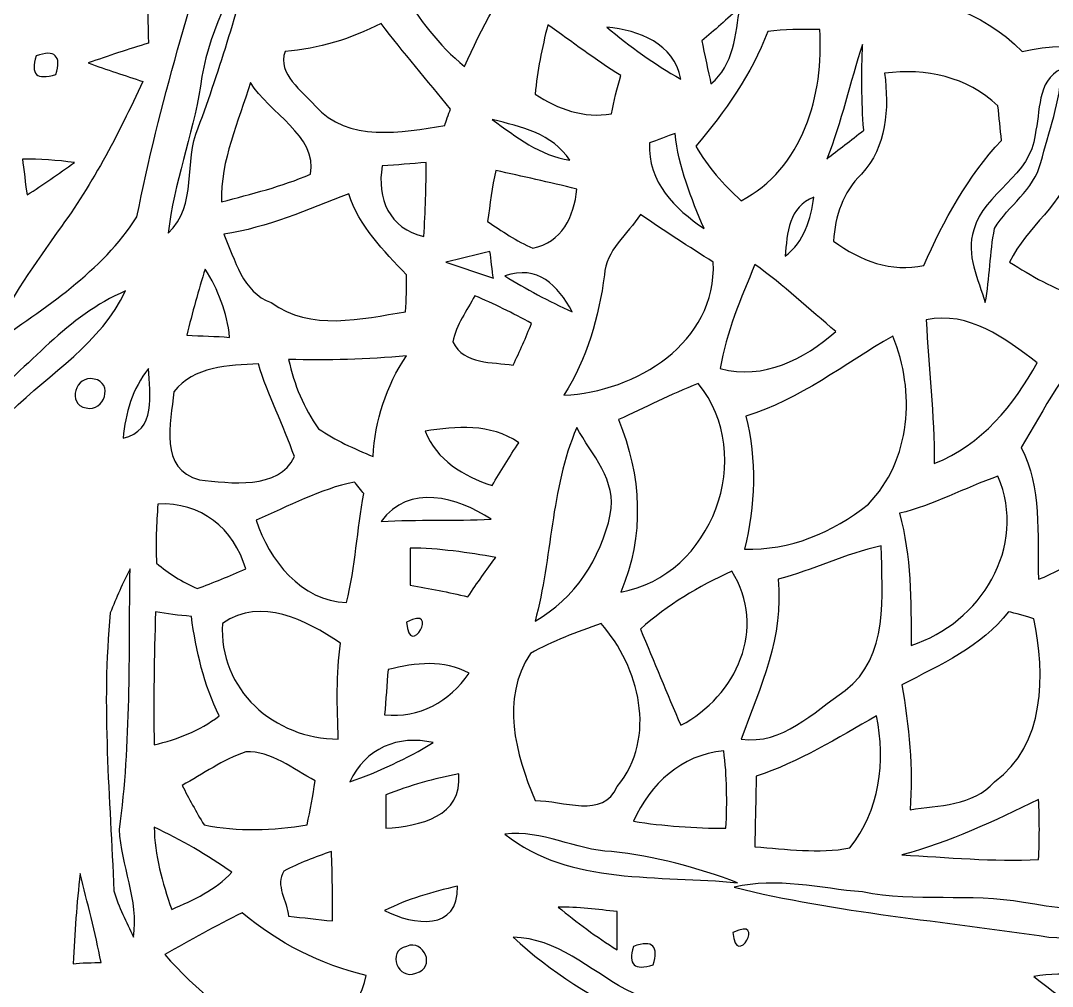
# Model space of a CAD drawing. Extents: x -110 to 93, y -182 to 230.
# Drawn here: x -45.53 to -15.32, y -105.21 to -76.96 of the extents above; entities that cross this region are included whole.
import ezdxf

# ---------------------------------------------------------------- set-up
doc = ezdxf.new("R2010")
doc.units = 0
doc.header["$MEASUREMENT"] = 0
doc.layers.add('LAAG_1', color=7, linetype='CONTINUOUS')

msp = doc.modelspace()

# ---------------------------------------------------------------- linework, layer by layer
at = {"layer": 'LAAG_1', "color": 250}
for points, knots in [([(6.4638, -48.1383), (7.9885, -47.9015), (9.6491, -48.3076), (11.1065, -47.5285), (11.1065, -47.5285), (12.6308, -48.1038), (14.1889, -48.9511), (15.8492, -48.3076), (15.8492, -48.3076), (16.8327, -49.0536), (17.7127, -50.1369), (19.0344, -50.2394), (19.0344, -50.2394), (19.6444, -51.9331), (20.8638, -53.3565), (22.6596, -53.7631), (22.6596, -53.7631), (23.3379, -54.7108), (23.982, -55.6944), (24.964, -56.3717), (24.964, -56.3717), (24.998, -57.1513), (24.8961, -57.9981), (25.0995, -58.7778), (25.0995, -58.7778), (25.4384, -59.4214), (25.9806, -59.9295), (26.3193, -60.5736), (26.3193, -60.5736), (25.9465, -61.3863), (25.6753, -62.2674), (25.5397, -63.1485), (25.5397, -63.1485), (24.8963, -63.8603), (24.0493, -64.4026), (23.4724, -65.1475), (23.4724, -65.1475), (23.2024, -65.9608), (23.3709, -66.8078), (23.2696, -67.6552), (23.2696, -67.6552), (22.8971, -68.1974), (22.2194, -68.4342), (21.7449, -68.9082), (21.7449, -68.9082), (20.9658, -69.4168), (20.8302, -70.4328), (20.4915, -71.2809), (20.4915, -71.2809), (18.5933, -71.6522), (16.5947, -72.5343), (15.7473, -74.4314), (15.7473, -74.4314), (14.6298, -74.567), (13.4098, -74.7704), (12.6306, -75.651), (12.6306, -75.651), (12.0208, -76.4642), (10.9363, -76.0244), (10.0895, -76.0917), (10.0895, -76.0917), (8.9031, -76.1595), (8.157, -77.2102), (7.3107, -77.8875), (7.3107, -77.8875), (6.4638, -78.1585), (5.5485, -77.6164), (4.668, -77.8202), (4.668, -77.8202), (3.8212, -77.8875), (3.2789, -78.9377), (2.3973, -78.7679), (2.3973, -78.7679), (1.0419, -78.5315), (-0.3126, -78.5315), (-1.6679, -78.7013), (-1.6679, -78.7013), (-2.312, -78.9718), (-2.888, -79.3785), (-3.5322, -79.616), (-3.5322, -79.616), (-4.3448, -79.4805), (-5.0904, -79.0739), (-5.9378, -79.0401), (-5.9378, -79.0401), (-7.8352, -79.1069), (-9.631, -78.0902), (-11.5625, -78.4975), (-11.5625, -78.4975), (-13.019, -77.786), (-14.6457, -77.5149), (-16.2043, -77.8543), (-16.2043, -77.8543), (-17.3902, -76.6681), (-19.0162, -76.1595), (-20.6432, -76.0917), (-20.6432, -76.0917), (-21.6936, -75.3808), (-22.9131, -75.0757), (-24.0314, -74.5329), (-24.0314, -74.5329), (-23.6247, -73.5846), (-22.7094, -72.941), (-22.2689, -71.9922), (-22.2689, -71.9922), (-21.9303, -70.9419), (-20.9138, -70.3315), (-20.5073, -69.3153), (-20.5073, -69.3153), (-19.9985, -68.1638), (-18.6772, -67.7225), (-18.1019, -66.6386), (-18.1019, -66.6386), (-17.6613, -66.0286), (-17.7632, -65.0803), (-16.9836, -64.673), (-16.9836, -64.673), (-15.6279, -63.7921), (-14.3743, -62.5721), (-14.0355, -60.8782), (-14.0355, -60.8782), (-12.8835, -60.0314), (-11.6294, -59.2518), (-10.8169, -58.0324), (-10.8169, -58.0324), (-9.0551, -57.3551), (-8.3774, -55.457), (-6.7506, -54.6095), (-6.7506, -54.6095), (-5.8028, -54.1355), (-5.2595, -53.2546), (-4.9207, -52.3056), (-4.9207, -52.3056), (-3.7012, -52.0352), (-2.6505, -51.3233), (-1.7022, -50.5111), (-1.7022, -50.5111), (-1.1935, -50.0355), (-0.4481, -50.1711), (0.1619, -50.0355), (0.1619, -50.0355), (1.0419, -49.9005), (1.6524, -49.2228), (2.3301, -48.7815), (2.3301, -48.7815), (3.7192, -48.6458), (5.2444, -49.0536), (6.4638, -48.1385), (6.4638, -48.1385), (6.4638, -48.1385), (6.4638, -48.1383), (6.4638, -48.1383)], [0, 0, 0, 0, 0.0263158, 0.0263158, 0.0263158, 0.0263158, 0.0526316, 0.0526316, 0.0526316, 0.0526316, 0.0789474, 0.0789474, 0.0789474, 0.0789474, 0.1052632, 0.1052632, 0.1052632, 0.1052632, 0.1315789, 0.1315789, 0.1315789, 0.1315789, 0.1578947, 0.1578947, 0.1578947, 0.1578947, 0.1842105, 0.1842105, 0.1842105, 0.1842105, 0.2105263, 0.2105263, 0.2105263, 0.2105263, 0.2368421, 0.2368421, 0.2368421, 0.2368421, 0.2631579, 0.2631579, 0.2631579, 0.2631579, 0.2894737, 0.2894737, 0.2894737, 0.2894737, 0.3157895, 0.3157895, 0.3157895, 0.3157895, 0.3421053, 0.3421053, 0.3421053, 0.3421053, 0.3684211, 0.3684211, 0.3684211, 0.3684211, 0.3947368, 0.3947368, 0.3947368, 0.3947368, 0.4210526, 0.4210526, 0.4210526, 0.4210526, 0.4473684, 0.4473684, 0.4473684, 0.4473684, 0.4736842, 0.4736842, 0.4736842, 0.4736842, 0.5, 0.5, 0.5, 0.5, 0.5263158, 0.5263158, 0.5263158, 0.5263158, 0.5526316, 0.5526316, 0.5526316, 0.5526316, 0.5789474, 0.5789474, 0.5789474, 0.5789474, 0.6052632, 0.6052632, 0.6052632, 0.6052632, 0.6315789, 0.6315789, 0.6315789, 0.6315789, 0.6578947, 0.6578947, 0.6578947, 0.6578947, 0.6842105, 0.6842105, 0.6842105, 0.6842105, 0.7105263, 0.7105263, 0.7105263, 0.7105263, 0.7368421, 0.7368421, 0.7368421, 0.7368421, 0.7631579, 0.7631579, 0.7631579, 0.7631579, 0.7894737, 0.7894737, 0.7894737, 0.7894737, 0.8157895, 0.8157895, 0.8157895, 0.8157895, 0.8421053, 0.8421053, 0.8421053, 0.8421053, 0.8684211, 0.8684211, 0.8684211, 0.8684211, 0.8947368, 0.8947368, 0.8947368, 0.8947368, 0.9210526, 0.9210526, 0.9210526, 0.9210526, 0.9473684, 0.9473684, 0.9473684, 0.9473684, 0.9736842, 0.9736842, 0.9736842, 0.9736842, 1, 1, 1, 1]), ([(-41.481, -74.1946), (-40.8713, -73.686), (-40.2272, -73.2804), (-39.516, -72.9746), (-39.516, -72.9746), (-40.4643, -76.1931), (-41.481, -79.4115), (-42.1249, -82.6989), (-42.1249, -82.6989), (-43.1417, -84.2919), (-44.8355, -85.3757), (-46.3602, -86.4265), (-46.3602, -86.4265), (-46.0216, -85.2407), (-45.2084, -84.2577), (-44.5304, -83.2417), (-44.5304, -83.2417), (-43.4803, -81.8519), (-42.667, -80.2931), (-41.9557, -78.7343), (-41.9557, -78.7343), (-42.4637, -78.5658), (-43.006, -78.3965), (-43.5481, -78.1922), (-43.5481, -78.1922), (-42.9717, -77.9894), (-42.3617, -77.786), (-41.7863, -77.6164), (-41.7863, -77.6164), (-41.8196, -76.4642), (-41.854, -75.2789), (-41.481, -74.1946), (-41.481, -74.1946), (-41.481, -74.1946), (-41.481, -74.1946), (-41.481, -74.1946)], [0, 0, 0, 0, 0.1111111, 0.1111111, 0.1111111, 0.1111111, 0.2222222, 0.2222222, 0.2222222, 0.2222222, 0.3333333, 0.3333333, 0.3333333, 0.3333333, 0.4444444, 0.4444444, 0.4444444, 0.4444444, 0.5555556, 0.5555556, 0.5555556, 0.5555556, 0.6666667, 0.6666667, 0.6666667, 0.6666667, 0.7777778, 0.7777778, 0.7777778, 0.7777778, 0.8888889, 0.8888889, 0.8888889, 0.8888889, 1, 1, 1, 1]), ([(-40.2616, -78.8705), (-40.0913, -77.3794), (-39.3125, -76.0581), (-38.7367, -74.7031), (-38.7367, -74.7031), (-39.1086, -76.5325), (-39.6855, -78.3277), (-40.3294, -80.0899), (-40.3294, -80.0899), (-40.7693, -81.0729), (-40.3294, -82.361), (-41.2099, -83.1733), (-41.2099, -83.1733), (-41.0404, -81.717), (-40.4983, -80.3273), (-40.2616, -78.8705), (-40.2616, -78.8705), (-40.2616, -78.8705), (-40.2616, -78.8705), (-40.2616, -78.8705)], [0, 0, 0, 0, 0.2, 0.2, 0.2, 0.2, 0.4, 0.4, 0.4, 0.4, 0.6, 0.6, 0.6, 0.6, 0.8, 0.8, 0.8, 0.8, 1, 1, 1, 1]), ([(-34.3655, -76.0581), (-33.2471, -75.3808), (-31.9937, -75.0757), (-30.7063, -75.0757), (-30.7063, -75.0757), (-31.4512, -76.0917), (-32.0276, -77.1761), (-32.5357, -78.2941), (-32.5357, -78.2941), (-33.2814, -77.6841), (-33.8911, -76.9044), (-34.3655, -76.0581), (-34.3655, -76.0581), (-34.3655, -76.0581), (-34.3655, -76.0581), (-34.3655, -76.0581)], [0, 0, 0, 0, 0.25, 0.25, 0.25, 0.25, 0.5, 0.5, 0.5, 0.5, 0.75, 0.75, 0.75, 0.75, 1, 1, 1, 1]), ([(-25.5895, -77.5485), (-25.2171, -77.2438), (-24.8446, -76.9044), (-24.4716, -76.5661), (-24.4716, -76.5661), (-24.6068, -77.3462), (-24.6414, -78.2605), (-25.3184, -78.8022), (-25.3184, -78.8022), (-25.3863, -78.4975), (-25.5221, -77.8875), (-25.5895, -77.5485), (-25.5895, -77.5485), (-25.5895, -77.5485), (-25.5895, -77.5485), (-25.5895, -77.5485)], [0, 0, 0, 0, 0.25, 0.25, 0.25, 0.25, 0.5, 0.5, 0.5, 0.5, 0.75, 0.75, 0.75, 0.75, 1, 1, 1, 1]), ([(-37.7876, -77.8543), (-36.8054, -77.786), (-35.8566, -77.4808), (-34.9752, -77.0411), (-34.9752, -77.0411), (-34.3313, -77.8875), (-33.62, -78.7013), (-32.9426, -79.5477), (-32.9426, -79.5477), (-33.01, -79.6837), (-33.0775, -79.9212), (-33.1119, -80.022), (-33.1119, -80.022), (-34.3655, -80.2259), (-35.9579, -80.5312), (-36.907, -79.4458), (-36.907, -79.4458), (-37.2795, -79.0054), (-38.0251, -78.5315), (-37.7876, -77.8543), (-37.7876, -77.8543), (-37.7876, -77.8543), (-37.7876, -77.8543), (-37.7876, -77.8543)], [0, 0, 0, 0, 0.1666667, 0.1666667, 0.1666667, 0.1666667, 0.3333333, 0.3333333, 0.3333333, 0.3333333, 0.5, 0.5, 0.5, 0.5, 0.6666667, 0.6666667, 0.6666667, 0.6666667, 0.8333333, 0.8333333, 0.8333333, 0.8333333, 1, 1, 1, 1]), ([(-30.0966, -77.0741), (-29.3846, -77.5821), (-28.7069, -78.0902), (-27.9617, -78.5658), (-27.9617, -78.5658), (-28.0633, -78.9377), (-28.1652, -79.3112), (-28.2331, -79.6837), (-28.2331, -79.6837), (-29.046, -79.8197), (-29.7916, -79.5477), (-30.4688, -79.1069), (-30.4688, -79.1069), (-30.4013, -78.4296), (-30.2657, -77.7524), (-30.0966, -77.0742), (-30.0966, -77.0742), (-30.0966, -77.0742), (-30.0966, -77.0741), (-30.0966, -77.0741)], [0, 0, 0, 0, 0.2, 0.2, 0.2, 0.2, 0.4, 0.4, 0.4, 0.4, 0.6, 0.6, 0.6, 0.6, 0.8, 0.8, 0.8, 0.8, 1, 1, 1, 1]), ([(-28.3683, -77.1424), (-27.4192, -77.2438), (-26.4032, -77.6164), (-26.1998, -78.6671), (-26.1998, -78.6671), (-26.9787, -78.2262), (-27.6903, -77.7183), (-28.3683, -77.1425), (-28.3683, -77.1425), (-28.3683, -77.1425), (-28.3683, -77.1424), (-28.3683, -77.1424)], [0, 0, 0, 0, 0.3333333, 0.3333333, 0.3333333, 0.3333333, 0.6666667, 0.6666667, 0.6666667, 0.6666667, 1, 1, 1, 1]), ([(-23.6585, -77.2781), (-23.1839, -77.2102), (-22.6761, -77.2102), (-22.134, -77.2102), (-22.134, -77.2102), (-21.9986, -79.1069), (-22.642, -81.3097), (-24.4374, -82.2244), (-24.4374, -82.2244), (-24.9462, -81.751), (-25.4199, -81.2425), (-25.7588, -80.6326), (-25.7588, -80.6326), (-24.9121, -79.616), (-24.133, -78.5315), (-23.6585, -77.2781), (-23.6585, -77.2781), (-23.6585, -77.2781), (-23.6585, -77.2781), (-23.6585, -77.2781)], [0, 0, 0, 0, 0.2, 0.2, 0.2, 0.2, 0.4, 0.4, 0.4, 0.4, 0.6, 0.6, 0.6, 0.6, 0.8, 0.8, 0.8, 0.8, 1, 1, 1, 1]), ([(-45.0727, -77.9894), (-44.5302, -77.786), (-44.327, -77.9894), (-44.4966, -78.5315), (-44.4966, -78.5315), (-45.0727, -78.7012), (-45.242, -78.5315), (-45.0727, -77.9894), (-45.0727, -77.9894), (-45.0727, -77.9894), (-45.0727, -77.9894), (-45.0727, -77.9894)], [0, 0, 0, 0, 0.3333333, 0.3333333, 0.3333333, 0.3333333, 0.6666667, 0.6666667, 0.6666667, 0.6666667, 1, 1, 1, 1]), ([(-21.9303, -81.005), (-21.4899, -79.9212), (-21.2529, -78.7679), (-20.8799, -77.6505), (-20.8799, -77.6505), (-20.9136, -78.4639), (-20.9138, -79.3112), (-20.8459, -80.1576), (-20.8459, -80.1576), (-21.2186, -80.4629), (-21.5918, -80.7339), (-21.9303, -81.005), (-21.9303, -81.005), (-21.9303, -81.005), (-21.9303, -81.005), (-21.9303, -81.005)], [0, 0, 0, 0, 0.25, 0.25, 0.25, 0.25, 0.5, 0.5, 0.5, 0.5, 0.75, 0.75, 0.75, 0.75, 1, 1, 1, 1]), ([(-20.2363, -78.4975), (-19.0162, -78.3277), (-17.8306, -78.5999), (-16.9159, -79.4458), (-16.9159, -79.4458), (-16.8817, -79.7852), (-16.8478, -80.1239), (-16.8141, -80.4629), (-16.8141, -80.4629), (-17.7967, -81.5131), (-18.508, -82.8008), (-19.0846, -84.1221), (-19.0846, -84.1221), (-20.0329, -84.3254), (-20.9476, -83.9866), (-21.727, -83.4102), (-21.727, -83.4102), (-21.6936, -82.6646), (-21.4561, -81.9869), (-20.9138, -81.4453), (-20.9138, -81.4453), (-20.1684, -80.6661), (-20.101, -79.5135), (-20.2363, -78.4975), (-20.2363, -78.4975), (-20.2363, -78.4975), (-20.2363, -78.4975), (-20.2363, -78.4975)], [0, 0, 0, 0, 0.1428571, 0.1428571, 0.1428571, 0.1428571, 0.2857143, 0.2857143, 0.2857143, 0.2857143, 0.4285714, 0.4285714, 0.4285714, 0.4285714, 0.5714286, 0.5714286, 0.5714286, 0.5714286, 0.7142857, 0.7142857, 0.7142857, 0.7142857, 0.8571429, 0.8571429, 0.8571429, 0.8571429, 1, 1, 1, 1]), ([(-15.8314, -80.2931), (-15.6623, -79.616), (-15.7974, -78.7343), (-15.0526, -78.3624), (-15.0526, -78.3624), (-15.0859, -79.3112), (-15.4248, -80.2259), (-15.6623, -81.1069), (-15.6623, -81.1069), (-15.8655, -81.9202), (-16.6106, -82.361), (-17.0172, -83.0383), (-17.0172, -83.0383), (-17.1526, -83.7496), (-17.1526, -84.4951), (-17.2886, -85.2064), (-17.2886, -85.2064), (-17.4914, -84.5281), (-17.8642, -83.817), (-17.6272, -83.0724), (-17.6272, -83.0724), (-17.3222, -81.9869), (-15.9331, -81.4789), (-15.8314, -80.2931), (-15.8314, -80.2931), (-15.8314, -80.2931), (-15.8314, -80.2931), (-15.8314, -80.2931)], [0, 0, 0, 0, 0.1428571, 0.1428571, 0.1428571, 0.1428571, 0.2857143, 0.2857143, 0.2857143, 0.2857143, 0.4285714, 0.4285714, 0.4285714, 0.4285714, 0.5714286, 0.5714286, 0.5714286, 0.5714286, 0.7142857, 0.7142857, 0.7142857, 0.7142857, 0.8571429, 0.8571429, 0.8571429, 0.8571429, 1, 1, 1, 1]), ([(-39.6512, -82.2591), (-39.6855, -81.0391), (-39.143, -79.9212), (-38.8041, -78.7679), (-38.8041, -78.7679), (-38.2622, -79.6495), (-36.839, -80.3273), (-37.0424, -81.4453), (-37.0424, -81.4453), (-37.8892, -81.8183), (-38.77, -82.0216), (-39.6514, -82.2591), (-39.6514, -82.2591), (-39.6514, -82.2591), (-39.6512, -82.2591), (-39.6512, -82.2591)], [0, 0, 0, 0, 0.25, 0.25, 0.25, 0.25, 0.5, 0.5, 0.5, 0.5, 0.75, 0.75, 0.75, 0.75, 1, 1, 1, 1]), ([(-14.1712, -79.3784), (-13.3236, -79.3784), (-12.748, -79.8871), (-12.2736, -80.4971), (-12.2736, -80.4971), (-12.9851, -82.0553), (-14.4426, -83.2068), (-14.5777, -85.0368), (-14.5777, -85.0368), (-15.2893, -84.8004), (-15.9331, -84.4268), (-16.577, -84.0202), (-16.577, -84.0202), (-16.0686, -82.9704), (-14.984, -82.3263), (-14.7132, -81.1748), (-14.7132, -81.1748), (-14.5434, -80.5642), (-14.3743, -79.9884), (-14.1712, -79.3785), (-14.1712, -79.3785), (-14.1712, -79.3785), (-14.1712, -79.3784), (-14.1712, -79.3784)], [0, 0, 0, 0, 0.1666667, 0.1666667, 0.1666667, 0.1666667, 0.3333333, 0.3333333, 0.3333333, 0.3333333, 0.5, 0.5, 0.5, 0.5, 0.6666667, 0.6666667, 0.6666667, 0.6666667, 0.8333333, 0.8333333, 0.8333333, 0.8333333, 1, 1, 1, 1]), ([(-31.7226, -79.8529), (-30.8759, -80.0556), (-29.9607, -80.2595), (-29.4529, -81.0393), (-29.4529, -81.0393), (-30.3336, -80.9031), (-31.011, -80.3614), (-31.7226, -79.8529), (-31.7226, -79.8529), (-31.7226, -79.8529), (-31.7226, -79.8529), (-31.7226, -79.8529)], [0, 0, 0, 0, 0.3333333, 0.3333333, 0.3333333, 0.3333333, 0.6666667, 0.6666667, 0.6666667, 0.6666667, 1, 1, 1, 1]), ([(-27.1142, -80.5312), (-26.9115, -80.4629), (-26.5728, -80.3273), (-26.369, -80.2595), (-26.369, -80.2595), (-26.2675, -81.2425), (-25.8948, -82.1572), (-25.5221, -83.0383), (-25.5221, -83.0383), (-26.369, -82.4625), (-27.1825, -81.6829), (-27.1142, -80.5312), (-27.1142, -80.5312), (-27.1142, -80.5312), (-27.1142, -80.5312), (-27.1142, -80.5312)], [0, 0, 0, 0, 0.25, 0.25, 0.25, 0.25, 0.5, 0.5, 0.5, 0.5, 0.75, 0.75, 0.75, 0.75, 1, 1, 1, 1]), ([(-45.4795, -81.005), (-44.9708, -81.005), (-44.463, -81.0393), (-43.9551, -81.1069), (-43.9551, -81.1069), (-44.4286, -81.4453), (-44.8688, -81.751), (-45.3436, -82.0553), (-45.3436, -82.0553), (-45.3777, -81.784), (-45.4455, -81.2761), (-45.4795, -81.005), (-45.4795, -81.005), (-45.4795, -81.005), (-45.4795, -81.005), (-45.4795, -81.005)], [0, 0, 0, 0, 0.25, 0.25, 0.25, 0.25, 0.5, 0.5, 0.5, 0.5, 0.75, 0.75, 0.75, 0.75, 1, 1, 1, 1]), ([(-34.9416, -81.2084), (-34.5014, -81.1746), (-34.0947, -81.1412), (-33.6539, -81.1069), (-33.6539, -81.1069), (-33.6539, -81.8183), (-33.688, -82.5297), (-33.7217, -83.2753), (-33.7217, -83.2753), (-34.7382, -83.0383), (-35.1112, -82.1572), (-34.9416, -81.2084), (-34.9416, -81.2084), (-34.9416, -81.2084), (-34.9416, -81.2084), (-34.9416, -81.2084)], [0, 0, 0, 0, 0.25, 0.25, 0.25, 0.25, 0.5, 0.5, 0.5, 0.5, 0.75, 0.75, 0.75, 0.75, 1, 1, 1, 1]), ([(-31.6213, -81.3433), (-30.8415, -81.5131), (-30.0626, -81.6829), (-29.2494, -81.8856), (-29.2494, -81.8856), (-29.3166, -82.6989), (-29.6896, -83.4444), (-30.5365, -83.614), (-30.5365, -83.614), (-31.011, -83.4102), (-31.4512, -83.1055), (-31.8581, -82.8344), (-31.8581, -82.8344), (-31.7906, -82.3263), (-31.7226, -81.8183), (-31.6213, -81.3433), (-31.6213, -81.3433), (-31.6213, -81.3433), (-31.6213, -81.3433), (-31.6213, -81.3433)], [0, 0, 0, 0, 0.2, 0.2, 0.2, 0.2, 0.4, 0.4, 0.4, 0.4, 0.6, 0.6, 0.6, 0.6, 0.8, 0.8, 0.8, 0.8, 1, 1, 1, 1]), ([(-39.5836, -83.2068), (-38.2959, -83.004), (-37.144, -82.4955), (-35.9243, -82.0216), (-35.9243, -82.0216), (-35.619, -82.9704), (-34.9077, -83.6824), (-34.2297, -84.3938), (-34.2297, -84.3938), (-34.2297, -84.7656), (-34.2297, -85.1051), (-34.2639, -85.4775), (-34.2639, -85.4775), (-35.5513, -85.6809), (-37.0424, -86.0528), (-38.1939, -85.2064), (-38.1939, -85.2064), (-39.0416, -84.9022), (-39.2449, -83.9524), (-39.5836, -83.2068), (-39.5836, -83.2068), (-39.5836, -83.2068), (-39.5836, -83.2068), (-39.5836, -83.2068)], [0, 0, 0, 0, 0.1666667, 0.1666667, 0.1666667, 0.1666667, 0.3333333, 0.3333333, 0.3333333, 0.3333333, 0.5, 0.5, 0.5, 0.5, 0.6666667, 0.6666667, 0.6666667, 0.6666667, 0.8333333, 0.8333333, 0.8333333, 0.8333333, 1, 1, 1, 1]), ([(-23.1503, -83.851), (-23.0821, -83.1732), (-23.0487, -82.3942), (-22.3033, -82.1231), (-22.3033, -82.1231), (-22.405, -82.7667), (-22.5742, -83.4102), (-23.1503, -83.851), (-23.1503, -83.851), (-23.1503, -83.851), (-23.1503, -83.851), (-23.1503, -83.851)], [0, 0, 0, 0, 0.3333333, 0.3333333, 0.3333333, 0.3333333, 0.6666667, 0.6666667, 0.6666667, 0.6666667, 1, 1, 1, 1]), ([(-27.3858, -82.631), (-26.6737, -83.1055), (-25.9625, -83.5804), (-25.2511, -84.0202), (-25.2511, -84.0202), (-25.1491, -86.3922), (-27.5212, -87.8155), (-29.6219, -87.9169), (-29.6219, -87.9169), (-28.9441, -86.8331), (-28.6053, -85.6468), (-28.4363, -84.3938), (-28.4363, -84.3938), (-28.4019, -83.6824), (-27.7586, -83.2068), (-27.3858, -82.631), (-27.3858, -82.631), (-27.3858, -82.631), (-27.3858, -82.631), (-27.3858, -82.631)], [0, 0, 0, 0, 0.2, 0.2, 0.2, 0.2, 0.4, 0.4, 0.4, 0.4, 0.6, 0.6, 0.6, 0.6, 0.8, 0.8, 0.8, 0.8, 1, 1, 1, 1]), ([(-33.0775, -84.0202), (-32.6373, -83.9187), (-32.231, -83.817), (-31.7907, -83.716), (-31.7907, -83.716), (-31.7565, -83.9187), (-31.7226, -84.2919), (-31.689, -84.4951), (-31.689, -84.4951), (-32.1637, -84.3254), (-32.604, -84.19), (-33.0775, -84.0202), (-33.0775, -84.0202), (-33.0775, -84.0202), (-33.0775, -84.0202), (-33.0775, -84.0202)], [0, 0, 0, 0, 0.25, 0.25, 0.25, 0.25, 0.5, 0.5, 0.5, 0.5, 0.75, 0.75, 0.75, 0.75, 1, 1, 1, 1]), ([(-40.6679, -86.1558), (-40.4983, -85.5118), (-40.3294, -84.8334), (-40.1257, -84.2236), (-40.1257, -84.2236), (-39.7527, -84.8334), (-39.4816, -85.4775), (-39.4139, -86.2231), (-39.4139, -86.2231), (-39.8202, -86.189), (-40.2272, -86.189), (-40.668, -86.1558), (-40.668, -86.1558), (-40.668, -86.1558), (-40.6679, -86.1558), (-40.6679, -86.1558)], [0, 0, 0, 0, 0.25, 0.25, 0.25, 0.25, 0.5, 0.5, 0.5, 0.5, 0.75, 0.75, 0.75, 0.75, 1, 1, 1, 1]), ([(-31.3496, -84.4268), (-30.4013, -84.0879), (-29.7916, -84.6979), (-29.3846, -85.4775), (-29.3846, -85.4775), (-30.0626, -85.1724), (-30.7399, -84.8004), (-31.3496, -84.4268), (-31.3496, -84.4268), (-31.3496, -84.4268), (-31.3496, -84.4268), (-31.3496, -84.4268)], [0, 0, 0, 0, 0.3333333, 0.3333333, 0.3333333, 0.3333333, 0.6666667, 0.6666667, 0.6666667, 0.6666667, 1, 1, 1, 1]), ([(-25.0477, -87.1378), (-24.8784, -86.0869), (-24.4374, -85.0709), (-24.0314, -84.0879), (-24.0314, -84.0879), (-23.1839, -84.6979), (-22.4383, -85.4098), (-21.6592, -86.0528), (-21.6592, -86.0528), (-22.6083, -86.8673), (-23.76, -87.4772), (-25.0477, -87.1378), (-25.0477, -87.1378), (-25.0477, -87.1378), (-25.0477, -87.1378), (-25.0477, -87.1378)], [0, 0, 0, 0, 0.25, 0.25, 0.25, 0.25, 0.5, 0.5, 0.5, 0.5, 0.75, 0.75, 0.75, 0.75, 1, 1, 1, 1]), ([(-46.699, -88.1885), (-45.2762, -87.1041), (-44.1575, -85.5794), (-42.4637, -84.867), (-42.4637, -84.867), (-43.1753, -86.3922), (-44.6664, -87.2733), (-45.8179, -88.3919), (-45.8179, -88.3919), (-47.5122, -89.8482), (-49.4439, -91.1696), (-51.7138, -91.3398), (-51.7138, -91.3398), (-51.1716, -90.4583), (-50.528, -89.6791), (-49.8844, -88.8321), (-49.8844, -88.8321), (-48.7999, -89.7468), (-47.6476, -88.7985), (-46.699, -88.1886), (-46.699, -88.1886), (-46.699, -88.1886), (-46.699, -88.1885), (-46.699, -88.1885)], [0, 0, 0, 0, 0.1666667, 0.1666667, 0.1666667, 0.1666667, 0.3333333, 0.3333333, 0.3333333, 0.3333333, 0.5, 0.5, 0.5, 0.5, 0.6666667, 0.6666667, 0.6666667, 0.6666667, 0.8333333, 0.8333333, 0.8333333, 0.8333333, 1, 1, 1, 1]), ([(-32.2308, -85.0037), (-31.689, -85.2407), (-31.1126, -85.5118), (-30.5707, -85.8164), (-30.5707, -85.8164), (-30.7399, -86.2231), (-30.909, -86.6292), (-31.1126, -87.0365), (-31.1126, -87.0365), (-31.7226, -86.935), (-32.5357, -87.0365), (-32.8746, -86.3581), (-32.8746, -86.3581), (-32.7734, -85.8501), (-32.4678, -85.4434), (-32.231, -85.0037), (-32.231, -85.0037), (-32.231, -85.0037), (-32.2308, -85.0037), (-32.2308, -85.0037)], [0, 0, 0, 0, 0.2, 0.2, 0.2, 0.2, 0.4, 0.4, 0.4, 0.4, 0.6, 0.6, 0.6, 0.6, 0.8, 0.8, 0.8, 0.8, 1, 1, 1, 1]), ([(-19.0162, -85.7145), (-17.7632, -85.4434), (-16.7125, -86.2573), (-15.7638, -86.9675), (-15.7638, -86.9675), (-16.4411, -88.1885), (-17.3902, -89.3744), (-18.7791, -89.9166), (-18.7791, -89.9166), (-18.7791, -88.4932), (-18.9485, -87.1041), (-19.0162, -85.7145), (-19.0162, -85.7145), (-19.0162, -85.7145), (-19.0162, -85.7145), (-19.0162, -85.7145)], [0, 0, 0, 0, 0.25, 0.25, 0.25, 0.25, 0.5, 0.5, 0.5, 0.5, 0.75, 0.75, 0.75, 0.75, 1, 1, 1, 1]), ([(-24.3026, -88.5269), (-22.7094, -88.0525), (-21.4223, -87.0022), (-19.9985, -86.189), (-19.9985, -86.189), (-19.3212, -87.8155), (-19.4569, -89.8151), (-20.7109, -91.1023), (-20.7109, -91.1023), (-21.7608, -91.9492), (-23.015, -92.4573), (-24.3365, -92.4241), (-24.3365, -92.4241), (-24.0312, -91.1364), (-23.9638, -89.8151), (-24.3026, -88.5269), (-24.3026, -88.5269), (-24.3026, -88.5269), (-24.3026, -88.5269), (-24.3026, -88.5269)], [0, 0, 0, 0, 0.2, 0.2, 0.2, 0.2, 0.4, 0.4, 0.4, 0.4, 0.6, 0.6, 0.6, 0.6, 0.8, 0.8, 0.8, 0.8, 1, 1, 1, 1]), ([(-16.2381, -89.4421), (-15.5264, -88.3235), (-15.0182, -87.0695), (-13.8997, -86.2909), (-13.8997, -86.2909), (-13.1543, -87.0022), (-12.2736, -87.8833), (-12.4095, -89.0355), (-12.4095, -89.0355), (-12.6124, -90.8989), (-13.968, -92.6269), (-15.7298, -93.3041), (-15.7298, -93.3041), (-15.7638, -91.9828), (-15.6279, -90.6274), (-16.2381, -89.4421), (-16.2381, -89.4421), (-16.2381, -89.4421), (-16.2381, -89.4421), (-16.2381, -89.4421)], [0, 0, 0, 0, 0.2, 0.2, 0.2, 0.2, 0.4, 0.4, 0.4, 0.4, 0.6, 0.6, 0.6, 0.6, 0.8, 0.8, 0.8, 0.8, 1, 1, 1, 1]), ([(-37.6862, -86.8673), (-36.534, -86.9008), (-35.3821, -86.8673), (-34.2297, -86.7654), (-34.2297, -86.7654), (-34.8398, -87.6458), (-35.1448, -88.6625), (-35.213, -89.7132), (-35.213, -89.7132), (-35.7545, -89.4762), (-36.3308, -89.2382), (-36.8054, -88.8999), (-36.8054, -88.8999), (-37.2456, -88.2899), (-37.5167, -87.6118), (-37.6862, -86.8673), (-37.6862, -86.8673), (-37.6862, -86.8673), (-37.6862, -86.8673), (-37.6862, -86.8673)], [0, 0, 0, 0, 0.2, 0.2, 0.2, 0.2, 0.4, 0.4, 0.4, 0.4, 0.6, 0.6, 0.6, 0.6, 0.8, 0.8, 0.8, 0.8, 1, 1, 1, 1]), ([(-42.5312, -89.1705), (-42.4637, -88.4595), (-42.2604, -87.7135), (-41.7863, -87.1378), (-41.7863, -87.1378), (-41.752, -87.8833), (-41.5488, -88.9672), (-42.5312, -89.1705), (-42.5312, -89.1705), (-42.5312, -89.1705), (-42.5312, -89.1705), (-42.5312, -89.1705)], [0, 0, 0, 0, 0.3333333, 0.3333333, 0.3333333, 0.3333333, 0.6666667, 0.6666667, 0.6666667, 0.6666667, 1, 1, 1, 1]), ([(-41.0404, -87.8155), (-40.4643, -87.0695), (-39.448, -87.0365), (-38.5669, -87.0022), (-38.5669, -87.0022), (-38.2959, -87.9169), (-37.8217, -88.7985), (-37.5167, -89.7132), (-37.5167, -89.7132), (-37.9572, -90.6956), (-39.4139, -90.4919), (-40.2952, -90.3909), (-40.2952, -90.3909), (-41.481, -90.0857), (-41.1423, -88.7303), (-41.0404, -87.8155), (-41.0404, -87.8155), (-41.0404, -87.8155), (-41.0404, -87.8155), (-41.0404, -87.8155)], [0, 0, 0, 0, 0.2, 0.2, 0.2, 0.2, 0.4, 0.4, 0.4, 0.4, 0.6, 0.6, 0.6, 0.6, 0.8, 0.8, 0.8, 0.8, 1, 1, 1, 1]), ([(-43.3784, -87.4431), (-42.8023, -87.5444), (-43.0734, -88.425), (-43.6157, -88.2899), (-43.6157, -88.2899), (-44.1916, -88.1885), (-43.9205, -87.3069), (-43.3784, -87.4431), (-43.3784, -87.4431), (-43.3784, -87.4431), (-43.3784, -87.4431), (-43.3784, -87.4431)], [0, 0, 0, 0, 0.3333333, 0.3333333, 0.3333333, 0.3333333, 0.6666667, 0.6666667, 0.6666667, 0.6666667, 1, 1, 1, 1]), ([(-28.0289, -88.6282), (-27.2502, -88.2899), (-26.5045, -87.8833), (-25.691, -87.5786), (-25.691, -87.5786), (-23.9638, -89.6791), (-25.2851, -93.2033), (-27.9617, -93.6777), (-27.9617, -93.6777), (-27.2502, -92.0511), (-27.3517, -90.2549), (-28.0289, -88.6282), (-28.0289, -88.6282), (-28.0289, -88.6282), (-28.0289, -88.6282), (-28.0289, -88.6282)], [0, 0, 0, 0, 0.25, 0.25, 0.25, 0.25, 0.5, 0.5, 0.5, 0.5, 0.75, 0.75, 0.75, 0.75, 1, 1, 1, 1]), ([(-33.688, -88.9672), (-32.7734, -88.8321), (-31.7907, -88.7303), (-30.9433, -89.3066), (-30.9433, -89.3066), (-31.2145, -89.7132), (-31.4857, -90.1529), (-31.7226, -90.5602), (-31.7226, -90.5602), (-32.5694, -90.2885), (-33.3489, -89.8151), (-33.688, -88.9672), (-33.688, -88.9672), (-33.688, -88.9672), (-33.688, -88.9672), (-33.688, -88.9672)], [0, 0, 0, 0, 0.25, 0.25, 0.25, 0.25, 0.5, 0.5, 0.5, 0.5, 0.75, 0.75, 0.75, 0.75, 1, 1, 1, 1]), ([(-29.2494, -88.8657), (-28.8089, -89.6449), (-28.0633, -90.4245), (-28.2667, -91.407), (-28.2667, -91.407), (-28.5375, -92.6952), (-29.3166, -93.881), (-30.4688, -94.5246), (-30.4688, -94.5246), (-29.9607, -92.6611), (-30.0282, -90.6957), (-29.2494, -88.8657), (-29.2494, -88.8657), (-29.2494, -88.8657), (-29.2494, -88.8657), (-29.2494, -88.8657)], [0, 0, 0, 0, 0.25, 0.25, 0.25, 0.25, 0.5, 0.5, 0.5, 0.5, 0.75, 0.75, 0.75, 0.75, 1, 1, 1, 1]), ([(-19.7957, -91.3728), (-18.8132, -91.1364), (-17.8983, -90.6274), (-16.9159, -90.2885), (-16.9159, -90.2885), (-16.0347, -92.3564), (-17.4238, -94.5924), (-19.4569, -95.2359), (-19.4569, -95.2359), (-19.4568, -93.9482), (-19.4569, -92.6269), (-19.7957, -91.3729), (-19.7957, -91.3729), (-19.7957, -91.3729), (-19.7957, -91.3728), (-19.7957, -91.3728)], [0, 0, 0, 0, 0.25, 0.25, 0.25, 0.25, 0.5, 0.5, 0.5, 0.5, 0.75, 0.75, 0.75, 0.75, 1, 1, 1, 1]), ([(-38.6348, -91.5762), (-37.6862, -91.1694), (-36.7712, -90.6615), (-35.7547, -90.4583), (-35.7547, -90.4583), (-35.6868, -90.5259), (-35.5513, -90.7298), (-35.4841, -90.797), (-35.4841, -90.797), (-35.6868, -91.8473), (-35.7209, -92.9316), (-35.9918, -93.9824), (-35.9918, -93.9824), (-37.3133, -93.9482), (-38.2622, -92.7279), (-38.6348, -91.5762), (-38.6348, -91.5762), (-38.6348, -91.5762), (-38.6348, -91.5762), (-38.6348, -91.5762)], [0, 0, 0, 0, 0.2, 0.2, 0.2, 0.2, 0.4, 0.4, 0.4, 0.4, 0.6, 0.6, 0.6, 0.6, 0.8, 0.8, 0.8, 0.8, 1, 1, 1, 1]), ([(-34.9752, -91.6103), (-34.1621, -90.4917), (-32.7389, -90.8989), (-31.7565, -91.5426), (-31.7565, -91.5426), (-32.8408, -91.6103), (-33.8911, -91.5426), (-34.9752, -91.6104), (-34.9752, -91.6104), (-34.9752, -91.6104), (-34.9752, -91.6103), (-34.9752, -91.6103)], [0, 0, 0, 0, 0.3333333, 0.3333333, 0.3333333, 0.3333333, 0.6666667, 0.6666667, 0.6666667, 0.6666667, 1, 1, 1, 1]), ([(-41.5146, -91.1023), (-40.2616, -91.0345), (-39.2789, -91.8132), (-38.9398, -92.9994), (-38.9398, -92.9994), (-39.4138, -93.2033), (-39.8886, -93.4056), (-40.363, -93.5758), (-40.363, -93.5758), (-40.8034, -93.3718), (-41.2099, -93.135), (-41.5488, -92.8298), (-41.5488, -92.8298), (-41.5829, -92.2545), (-41.5488, -91.6781), (-41.5146, -91.1023), (-41.5146, -91.1023), (-41.5146, -91.1023), (-41.5146, -91.1023), (-41.5146, -91.1023)], [0, 0, 0, 0, 0.2, 0.2, 0.2, 0.2, 0.4, 0.4, 0.4, 0.4, 0.6, 0.6, 0.6, 0.6, 0.8, 0.8, 0.8, 0.8, 1, 1, 1, 1]), ([(-34.1285, -92.3894), (-33.2814, -92.3894), (-32.4339, -92.5251), (-31.6213, -92.6611), (-31.6213, -92.6611), (-31.8917, -93.0337), (-32.1637, -93.4056), (-32.4339, -93.8122), (-32.4339, -93.8122), (-33.01, -93.6777), (-33.5523, -93.5758), (-34.1285, -93.4739), (-34.1285, -93.4739), (-34.1285, -93.2033), (-34.1285, -92.6611), (-34.1285, -92.3896), (-34.1285, -92.3896), (-34.1285, -92.3896), (-34.1285, -92.3894), (-34.1285, -92.3894)], [0, 0, 0, 0, 0.2, 0.2, 0.2, 0.2, 0.4, 0.4, 0.4, 0.4, 0.6, 0.6, 0.6, 0.6, 0.8, 0.8, 0.8, 0.8, 1, 1, 1, 1]), ([(-23.3535, -93.3041), (-22.3372, -93.0337), (-21.3881, -92.5592), (-20.3379, -92.3222), (-20.3379, -92.3222), (-20.3039, -93.779), (-20.101, -95.5748), (-21.3881, -96.5574), (-21.3881, -96.5574), (-22.3372, -97.2008), (-23.2181, -98.1498), (-24.4374, -97.9806), (-24.4374, -97.9806), (-23.8619, -96.4559), (-23.1839, -94.9648), (-23.3535, -93.3041), (-23.3535, -93.3041), (-23.3535, -93.3041), (-23.3535, -93.3041), (-23.3535, -93.3041)], [0, 0, 0, 0, 0.2, 0.2, 0.2, 0.2, 0.4, 0.4, 0.4, 0.4, 0.6, 0.6, 0.6, 0.6, 0.8, 0.8, 0.8, 0.8, 1, 1, 1, 1]), ([(-42.9042, -94.2871), (-42.7346, -93.8463), (-42.5312, -93.4056), (-42.3281, -92.9994), (-42.3281, -92.9994), (-42.3617, -95.5412), (-42.2943, -98.0825), (-42.633, -100.6233), (-42.633, -100.6233), (-42.5994, -101.6729), (-42.0567, -102.6906), (-42.2265, -103.7744), (-42.2265, -103.7744), (-42.4293, -103.3336), (-42.667, -102.894), (-42.8023, -102.419), (-42.8023, -102.419), (-42.9042, -99.7086), (-43.1754, -96.9981), (-42.9042, -94.2871), (-42.9042, -94.2871), (-42.9042, -94.2871), (-42.9042, -94.2871), (-42.9042, -94.2871)], [0, 0, 0, 0, 0.1666667, 0.1666667, 0.1666667, 0.1666667, 0.3333333, 0.3333333, 0.3333333, 0.3333333, 0.5, 0.5, 0.5, 0.5, 0.6666667, 0.6666667, 0.6666667, 0.6666667, 0.8333333, 0.8333333, 0.8333333, 0.8333333, 1, 1, 1, 1]), ([(-27.3858, -94.7616), (-26.5728, -94.0497), (-25.691, -93.507), (-24.7083, -93.0677), (-24.7083, -93.0677), (-23.6585, -94.7269), (-24.5735, -96.7265), (-26.1998, -97.574), (-26.1998, -97.574), (-26.6063, -96.6591), (-26.9787, -95.7104), (-27.3858, -94.7616), (-27.3858, -94.7616), (-27.3858, -94.7616), (-27.3858, -94.7616), (-27.3858, -94.7616)], [0, 0, 0, 0, 0.25, 0.25, 0.25, 0.25, 0.5, 0.5, 0.5, 0.5, 0.75, 0.75, 0.75, 0.75, 1, 1, 1, 1]), ([(-39.6178, -94.5923), (-38.465, -93.8122), (-37.2112, -94.4905), (-36.1613, -95.1676), (-36.1613, -95.1676), (-36.2965, -96.0829), (-36.2629, -97.0317), (-36.2287, -97.9806), (-36.2287, -97.9806), (-38.0931, -97.9806), (-39.7527, -96.5238), (-39.6178, -94.5924), (-39.6178, -94.5924), (-39.6178, -94.5924), (-39.6178, -94.5923), (-39.6178, -94.5923)], [0, 0, 0, 0, 0.25, 0.25, 0.25, 0.25, 0.5, 0.5, 0.5, 0.5, 0.75, 0.75, 0.75, 0.75, 1, 1, 1, 1]), ([(-34.2297, -94.5582), (-33.2137, -94.0154), (-34.1621, -95.7104), (-34.2297, -94.5582), (-34.2297, -94.5582), (-34.2297, -94.5582), (-34.2297, -94.5582), (-34.2297, -94.5582)], [0, 0, 0, 0, 0.5, 0.5, 0.5, 0.5, 1, 1, 1, 1]), ([(-41.5829, -94.253), (-41.2443, -94.3218), (-40.9049, -94.355), (-40.5319, -94.3891), (-40.5319, -94.3891), (-40.3966, -95.4052), (-40.1596, -96.3876), (-39.7191, -97.3023), (-39.7191, -97.3023), (-40.2952, -97.743), (-40.9391, -97.9806), (-41.6168, -98.1498), (-41.6168, -98.1498), (-41.6504, -96.8625), (-41.6168, -95.5748), (-41.5829, -94.253)], [0, 0, 0, 0, 0.25, 0.25, 0.25, 0.25, 0.5, 0.5, 0.5, 0.5, 0.75, 0.75, 0.75, 0.75, 1, 1, 1, 1]), ([(-19.7282, -96.3876), (-18.6098, -95.8117), (-17.3902, -95.2691), (-16.6106, -94.253), (-16.6106, -94.253), (-16.4411, -94.2871), (-16.0688, -94.3891), (-15.8657, -94.4569), (-15.8657, -94.4569), (-15.5264, -96.0829), (-15.5264, -98.1498), (-17.0172, -99.2336), (-17.0172, -99.2336), (-17.6613, -99.9449), (-18.6439, -99.9119), (-19.4907, -100.0469), (-19.4907, -100.0469), (-19.3889, -98.8275), (-19.5249, -97.6076), (-19.7282, -96.3876), (-19.7282, -96.3876), (-19.7282, -96.3876), (-19.7282, -96.3876), (-19.7282, -96.3876)], [0, 0, 0, 0, 0.1666667, 0.1666667, 0.1666667, 0.1666667, 0.3333333, 0.3333333, 0.3333333, 0.3333333, 0.5, 0.5, 0.5, 0.5, 0.6666667, 0.6666667, 0.6666667, 0.6666667, 0.8333333, 0.8333333, 0.8333333, 0.8333333, 1, 1, 1, 1]), ([(-30.6046, -95.4729), (-29.9607, -95.1005), (-29.2494, -94.8629), (-28.5375, -94.5924), (-28.5375, -94.5924), (-27.4192, -95.8795), (-26.8774, -97.9123), (-28.0633, -99.3696), (-28.0633, -99.3696), (-28.4696, -100.3184), (-29.6554, -99.7758), (-30.4688, -99.7758), (-30.4688, -99.7758), (-31.045, -98.3872), (-31.4857, -96.8285), (-30.6046, -95.4729), (-30.6046, -95.4729), (-30.6046, -95.4729), (-30.6046, -95.4729), (-30.6046, -95.4729)], [0, 0, 0, 0, 0.2, 0.2, 0.2, 0.2, 0.4, 0.4, 0.4, 0.4, 0.6, 0.6, 0.6, 0.6, 0.8, 0.8, 0.8, 0.8, 1, 1, 1, 1]), ([(-34.7718, -95.9474), (-33.9587, -95.744), (-33.1461, -95.6431), (-32.4004, -96.0482), (-32.4004, -96.0482), (-32.9764, -96.8961), (-33.8573, -97.3706), (-34.8736, -97.2687), (-34.8736, -97.2687), (-34.8398, -96.8285), (-34.8064, -96.3876), (-34.7718, -95.9474), (-34.7718, -95.9474), (-34.7718, -95.9474), (-34.7718, -95.9474), (-34.7718, -95.9474)], [0, 0, 0, 0, 0.25, 0.25, 0.25, 0.25, 0.5, 0.5, 0.5, 0.5, 0.75, 0.75, 0.75, 0.75, 1, 1, 1, 1]), ([(-23.9971, -99.0645), (-22.7435, -98.6577), (-21.6259, -97.9464), (-20.4731, -97.3023), (-20.4731, -97.3023), (-20.2023, -98.6241), (-20.3715, -100.0816), (-21.2529, -101.1648), (-21.2529, -101.1648), (-22.1676, -101.3352), (-23.1164, -101.199), (-24.0314, -101.1312), (-24.0314, -101.1312), (-24.0312, -100.453), (-23.9971, -99.7758), (-23.9971, -99.0645), (-23.9971, -99.0645), (-23.9971, -99.0645), (-23.9971, -99.0645), (-23.9971, -99.0645)], [0, 0, 0, 0, 0.2, 0.2, 0.2, 0.2, 0.4, 0.4, 0.4, 0.4, 0.6, 0.6, 0.6, 0.6, 0.8, 0.8, 0.8, 0.8, 1, 1, 1, 1]), ([(-35.8904, -99.2335), (-35.4498, -98.2515), (-34.4671, -97.8445), (-33.4507, -98.0825), (-33.4507, -98.0825), (-34.2297, -98.5564), (-35.0435, -98.9288), (-35.8904, -99.2336), (-35.8904, -99.2336), (-35.8904, -99.2336), (-35.8904, -99.2335), (-35.8904, -99.2335)], [0, 0, 0, 0, 0.3333333, 0.3333333, 0.3333333, 0.3333333, 0.6666667, 0.6666667, 0.6666667, 0.6666667, 1, 1, 1, 1]), ([(-38.9398, -98.353), (-38.1939, -98.3194), (-37.5506, -98.8622), (-36.907, -99.2005), (-36.907, -99.2005), (-36.9745, -99.6413), (-37.0424, -100.0469), (-37.144, -100.4871), (-37.144, -100.4871), (-38.1264, -100.6569), (-39.1766, -100.6909), (-40.1596, -100.4871), (-40.1596, -100.4871), (-40.3966, -100.1152), (-40.6002, -99.7086), (-40.8036, -99.3356), (-40.8036, -99.3356), (-40.1933, -98.9971), (-39.6178, -98.59), (-38.9398, -98.353), (-38.9398, -98.353), (-38.9398, -98.353), (-38.9398, -98.353), (-38.9398, -98.353)], [0, 0, 0, 0, 0.1666667, 0.1666667, 0.1666667, 0.1666667, 0.3333333, 0.3333333, 0.3333333, 0.3333333, 0.5, 0.5, 0.5, 0.5, 0.6666667, 0.6666667, 0.6666667, 0.6666667, 0.8333333, 0.8333333, 0.8333333, 0.8333333, 1, 1, 1, 1]), ([(-27.5888, -100.3856), (-27.0806, -99.2672), (-26.1998, -98.4545), (-24.9464, -98.3194), (-24.9464, -98.3194), (-24.8446, -99.0645), (-24.8446, -99.81), (-24.8785, -100.589), (-24.8785, -100.589), (-25.7929, -100.589), (-26.7076, -100.5218), (-27.5888, -100.3858), (-27.5888, -100.3858), (-27.5888, -100.3858), (-27.5888, -100.3856), (-27.5888, -100.3856)], [0, 0, 0, 0, 0.25, 0.25, 0.25, 0.25, 0.5, 0.5, 0.5, 0.5, 0.75, 0.75, 0.75, 0.75, 1, 1, 1, 1]), ([(-34.8398, -99.6072), (-34.1285, -99.3356), (-33.4167, -99.1317), (-32.7053, -98.9971), (-32.7053, -98.9971), (-32.5694, -100.2507), (-33.8573, -100.5218), (-34.84, -100.589), (-34.84, -100.589), (-34.8398, -100.3184), (-34.84, -99.8436), (-34.84, -99.6072), (-34.84, -99.6072), (-34.84, -99.6072), (-34.8398, -99.6072), (-34.8398, -99.6072)], [0, 0, 0, 0, 0.25, 0.25, 0.25, 0.25, 0.5, 0.5, 0.5, 0.5, 0.75, 0.75, 0.75, 0.75, 1, 1, 1, 1]), ([(-19.7282, -101.3682), (-18.3385, -100.9956), (-17.0172, -100.3858), (-15.7298, -99.7426), (-15.7298, -99.7426), (-15.6959, -100.3184), (-15.6959, -100.9284), (-15.7298, -101.5043), (-15.7298, -101.5043), (-17.0508, -101.5725), (-18.4067, -101.4371), (-19.7282, -101.3682), (-19.7282, -101.3682), (-19.7282, -101.3682), (-19.7282, -101.3682), (-19.7282, -101.3682)], [0, 0, 0, 0, 0.25, 0.25, 0.25, 0.25, 0.5, 0.5, 0.5, 0.5, 0.75, 0.75, 0.75, 0.75, 1, 1, 1, 1]), ([(-41.6167, -100.556), (-40.8372, -100.9284), (-40.058, -101.3682), (-39.3467, -101.8773), (-39.3467, -101.8773), (-39.8202, -102.3853), (-40.4643, -102.6906), (-41.108, -102.9612), (-41.108, -102.9612), (-41.3793, -102.1831), (-41.6168, -101.3682), (-41.6168, -100.556), (-41.6168, -100.556), (-41.6168, -100.556), (-41.6167, -100.556), (-41.6167, -100.556)], [0, 0, 0, 0, 0.25, 0.25, 0.25, 0.25, 0.5, 0.5, 0.5, 0.5, 0.75, 0.75, 0.75, 0.75, 1, 1, 1, 1]), ([(-31.3496, -100.7593), (-30.2656, -100.6231), (-29.2833, -101.2331), (-28.2331, -101.2673), (-28.2331, -101.2673), (-26.9454, -101.4029), (-25.7254, -101.7418), (-24.5393, -102.1831), (-24.5393, -102.1831), (-26.8095, -101.9446), (-29.4529, -102.284), (-31.3496, -100.7593), (-31.3496, -100.7593), (-31.3496, -100.7593), (-31.3496, -100.7593), (-31.3496, -100.7593)], [0, 0, 0, 0, 0.25, 0.25, 0.25, 0.25, 0.5, 0.5, 0.5, 0.5, 0.75, 0.75, 0.75, 0.75, 1, 1, 1, 1]), ([(-37.8217, -101.8431), (-37.3815, -101.6061), (-36.907, -101.4371), (-36.4327, -101.2673), (-36.4327, -101.2673), (-36.3989, -101.911), (-36.3991, -102.6229), (-36.3991, -103.3006), (-36.3991, -103.3006), (-36.839, -103.2664), (-37.2456, -103.1987), (-37.6862, -103.1644), (-37.6862, -103.1644), (-37.7202, -102.7242), (-38.0931, -102.2503), (-37.8217, -101.8431), (-37.8217, -101.8431), (-37.8217, -101.8431), (-37.8217, -101.8431), (-37.8217, -101.8431)], [0, 0, 0, 0, 0.2, 0.2, 0.2, 0.2, 0.4, 0.4, 0.4, 0.4, 0.6, 0.6, 0.6, 0.6, 0.8, 0.8, 0.8, 0.8, 1, 1, 1, 1]), ([(-0.4479, -102.7583), (0.6359, -102.3853), (1.8215, -101.6729), (2.9065, -102.3853), (2.9065, -102.3853), (1.7875, -102.8255), (0.5679, -102.9612), (-0.6179, -103.0972), (-0.6179, -103.0972), (-5.497, -104.1138), (-10.4779, -104.0455), (-15.4248, -103.7744), (-15.4248, -103.7744), (-18.508, -103.3004), (-21.6259, -103.0625), (-24.6414, -102.317), (-24.6414, -102.317), (-23.3871, -102.0123), (-22.134, -102.3512), (-20.8799, -102.4527), (-20.8799, -102.4527), (-19.3212, -102.7583), (-17.7288, -102.4867), (-16.1701, -102.7584), (-16.1701, -102.7584), (-12.6463, -103.3678), (-9.0551, -103.1987), (-5.497, -103.0284), (-5.497, -103.0284), (-3.8031, -102.9948), (-2.143, -102.4527), (-0.4481, -102.7584), (-0.4481, -102.7584), (-0.4481, -102.7584), (-0.4479, -102.7583), (-0.4479, -102.7583)], [0, 0, 0, 0, 0.1111111, 0.1111111, 0.1111111, 0.1111111, 0.2222222, 0.2222222, 0.2222222, 0.2222222, 0.3333333, 0.3333333, 0.3333333, 0.3333333, 0.4444444, 0.4444444, 0.4444444, 0.4444444, 0.5555556, 0.5555556, 0.5555556, 0.5555556, 0.6666667, 0.6666667, 0.6666667, 0.6666667, 0.7777778, 0.7777778, 0.7777778, 0.7777778, 0.8888889, 0.8888889, 0.8888889, 0.8888889, 1, 1, 1, 1]), ([(-43.9884, -104.5536), (-43.9551, -103.6383), (-43.8867, -102.7925), (-43.785, -101.911), (-43.785, -101.911), (-43.5819, -102.7583), (-43.3443, -103.6384), (-43.1754, -104.52), (-43.1754, -104.52), (-43.3784, -104.52), (-43.785, -104.52), (-43.9884, -104.5536), (-43.9884, -104.5536), (-43.9884, -104.5536), (-43.9884, -104.5536), (-43.9884, -104.5536)], [0, 0, 0, 0, 0.25, 0.25, 0.25, 0.25, 0.5, 0.5, 0.5, 0.5, 0.75, 0.75, 0.75, 0.75, 1, 1, 1, 1]), ([(-34.8736, -102.9948), (-34.1964, -102.6563), (-33.4851, -102.4527), (-32.7389, -102.284), (-32.7389, -102.284), (-32.7053, -103.6047), (-34.0266, -103.4361), (-34.8736, -102.9948), (-34.8736, -102.9948), (-34.8736, -102.9948), (-34.8736, -102.9948), (-34.8736, -102.9948)], [0, 0, 0, 0, 0.3333333, 0.3333333, 0.3333333, 0.3333333, 0.6666667, 0.6666667, 0.6666667, 0.6666667, 1, 1, 1, 1]), ([(-29.7916, -102.8938), (-29.2152, -102.8938), (-28.6386, -102.9612), (-28.0633, -103.0284), (-28.0633, -103.0284), (-28.0633, -103.3004), (-28.0633, -103.8764), (-28.0633, -104.1474), (-28.0633, -104.1474), (-28.673, -103.7744), (-29.2494, -103.3336), (-29.7916, -102.894), (-29.7916, -102.894), (-29.7916, -102.894), (-29.7916, -102.8938), (-29.7916, -102.8938)], [0, 0, 0, 0, 0.25, 0.25, 0.25, 0.25, 0.5, 0.5, 0.5, 0.5, 0.75, 0.75, 0.75, 0.75, 1, 1, 1, 1]), ([(-41.3115, -104.2824), (-40.5663, -103.8764), (-39.8202, -103.4361), (-39.0417, -103.0625), (-39.0417, -103.0625), (-37.9912, -103.9442), (-36.7377, -104.5877), (-35.4161, -104.8924), (-35.4161, -104.8924), (-35.619, -106.0451), (-36.7377, -106.8243), (-37.9236, -106.6209), (-37.9236, -106.6209), (-39.3125, -106.3156), (-40.3966, -105.2996), (-41.3115, -104.2825), (-41.3115, -104.2825), (-41.3115, -104.2825), (-41.3115, -104.2824), (-41.3115, -104.2824)], [0, 0, 0, 0, 0.2, 0.2, 0.2, 0.2, 0.4, 0.4, 0.4, 0.4, 0.6, 0.6, 0.6, 0.6, 0.8, 0.8, 0.8, 0.8, 1, 1, 1, 1]), ([(-24.6751, -103.6383), (-23.6585, -103.1302), (-24.6068, -104.7574), (-24.6751, -103.6384), (-24.6751, -103.6384), (-24.6751, -103.6384), (-24.6751, -103.6383), (-24.6751, -103.6383)], [0, 0, 0, 0, 0.5, 0.5, 0.5, 0.5, 1, 1, 1, 1]), ([(-34.2297, -104.0455), (-33.7216, -103.808), (-33.3489, -104.6891), (-33.9589, -104.8253), (-33.9589, -104.8253), (-34.4671, -105.0621), (-34.84, -104.1817), (-34.2297, -104.0455), (-34.2297, -104.0455), (-34.2297, -104.0455), (-34.2297, -104.0455), (-34.2297, -104.0455)], [0, 0, 0, 0, 0.3333333, 0.3333333, 0.3333333, 0.3333333, 0.6666667, 0.6666667, 0.6666667, 0.6666667, 1, 1, 1, 1]), ([(-31.1126, -103.7744), (-29.8249, -103.808), (-28.8766, -104.7238), (-27.8262, -105.2996), (-27.8262, -105.2996), (-25.0477, -106.655), (-22.405, -108.2465), (-19.6266, -109.6367), (-19.6266, -109.6367), (-17.1185, -111.093), (-14.5777, -112.6517), (-12.3753, -114.5835), (-12.3753, -114.5835), (-9.9356, -116.278), (-7.6317, -118.2429), (-5.4287, -120.2419), (-5.4287, -120.2419), (-5.1921, -120.3092), (-4.7514, -120.3775), (-4.5487, -120.4111), (-4.5487, -120.4111), (-4.6501, -119.4633), (-4.8187, -118.514), (-5.3614, -117.7006), (-5.3614, -117.7006), (-6.4461, -116.0063), (-6.9538, -114.0414), (-8.1396, -112.4149), (-8.1396, -112.4149), (-8.852, -111.4996), (-8.7837, -110.2461), (-9.5292, -109.365), (-9.5292, -109.365), (-8.0377, -109.3308), (-6.6488, -110.0768), (-5.1581, -110.0768), (-5.1581, -110.0768), (-3.904, -110.0433), (-2.7867, -110.7876), (-1.5326, -110.8223), (-1.5326, -110.8223), (-1.4988, -110.5176), (-1.4647, -109.9419), (-1.4647, -109.6697), (-1.4647, -109.6697), (-3.3282, -108.7219), (-4.4474, -106.8243), (-5.7687, -105.2649), (-5.7687, -105.2649), (-3.0918, -107.2645), (-1.0245, -109.9419), (1.7196, -111.839), (1.7196, -111.839), (-1.6339, -111.9062), (-4.9207, -110.9916), (-8.106, -110.0433), (-8.106, -110.0433), (-8.1737, -110.2796), (-8.2758, -110.7876), (-8.3433, -111.0253), (-8.3433, -111.0253), (-6.3102, -112.7194), (-5.0567, -115.295), (-4.5487, -117.8698), (-4.5487, -117.8698), (-4.1414, -119.5977), (-3.2946, -121.2243), (-3.2274, -123.0537), (-3.2274, -123.0537), (-5.1249, -122.7831), (-6.0052, -120.8513), (-7.3605, -119.7334), (-7.3605, -119.7334), (-8.9529, -117.8025), (-10.9181, -116.2438), (-12.918, -114.7864), (-12.918, -114.7864), (-16.1361, -112.2451), (-19.7618, -110.2461), (-23.3535, -108.3484), (-23.3535, -108.3484), (-25.9289, -106.8243), (-28.9105, -105.8418), (-31.1126, -103.7744), (-31.1126, -103.7744), (-31.1126, -103.7744), (-31.1126, -103.7744), (-31.1126, -103.7744)], [0, 0, 0, 0, 0.0454545, 0.0454545, 0.0454545, 0.0454545, 0.0909091, 0.0909091, 0.0909091, 0.0909091, 0.1363636, 0.1363636, 0.1363636, 0.1363636, 0.1818182, 0.1818182, 0.1818182, 0.1818182, 0.2272727, 0.2272727, 0.2272727, 0.2272727, 0.2727273, 0.2727273, 0.2727273, 0.2727273, 0.3181818, 0.3181818, 0.3181818, 0.3181818, 0.3636364, 0.3636364, 0.3636364, 0.3636364, 0.4090909, 0.4090909, 0.4090909, 0.4090909, 0.4545455, 0.4545455, 0.4545455, 0.4545455, 0.5, 0.5, 0.5, 0.5, 0.5454545, 0.5454545, 0.5454545, 0.5454545, 0.5909091, 0.5909091, 0.5909091, 0.5909091, 0.6363636, 0.6363636, 0.6363636, 0.6363636, 0.6818182, 0.6818182, 0.6818182, 0.6818182, 0.7272727, 0.7272727, 0.7272727, 0.7272727, 0.7727273, 0.7727273, 0.7727273, 0.7727273, 0.8181818, 0.8181818, 0.8181818, 0.8181818, 0.8636364, 0.8636364, 0.8636364, 0.8636364, 0.9090909, 0.9090909, 0.9090909, 0.9090909, 0.9545455, 0.9545455, 0.9545455, 0.9545455, 1, 1, 1, 1]), ([(-27.5888, -104.0455), (-27.0128, -103.8423), (-26.8439, -104.0455), (-27.0129, -104.5877), (-27.0129, -104.5877), (-27.5555, -104.7574), (-27.7586, -104.5877), (-27.5888, -104.0455), (-27.5888, -104.0455), (-27.5888, -104.0455), (-27.5888, -104.0455), (-27.5888, -104.0455)], [0, 0, 0, 0, 0.3333333, 0.3333333, 0.3333333, 0.3333333, 0.6666667, 0.6666667, 0.6666667, 0.6666667, 1, 1, 1, 1]), ([(-15.8655, -104.9261), (-14.0016, -104.6224), (-12.1042, -105.4351), (-10.2409, -104.9602), (-10.2409, -104.9602), (-9.1565, -104.7237), (-8.0719, -105.1636), (-7.0556, -105.4683), (-7.0556, -105.4683), (-5.9036, -106.655), (-4.8534, -107.9429), (-3.8031, -109.2299), (-3.8031, -109.2299), (-6.2083, -108.7891), (-8.6144, -108.4503), (-11.02, -108.0778), (-11.02, -108.0778), (-11.6977, -107.9765), (-12.1725, -107.502), (-12.7139, -107.1284), (-12.7139, -107.1284), (-13.7302, -106.3494), (-14.8831, -105.7398), (-15.8657, -104.9261), (-15.8657, -104.9261), (-15.8657, -104.9261), (-15.8655, -104.9261), (-15.8655, -104.9261)], [0, 0, 0, 0, 0.1428571, 0.1428571, 0.1428571, 0.1428571, 0.2857143, 0.2857143, 0.2857143, 0.2857143, 0.4285714, 0.4285714, 0.4285714, 0.4285714, 0.5714286, 0.5714286, 0.5714286, 0.5714286, 0.7142857, 0.7142857, 0.7142857, 0.7142857, 0.8571429, 0.8571429, 0.8571429, 0.8571429, 1, 1, 1, 1])]:
    msp.add_open_spline(points, degree=3, knots=knots, dxfattribs=at)

doc.saveas('drawing.dxf')
